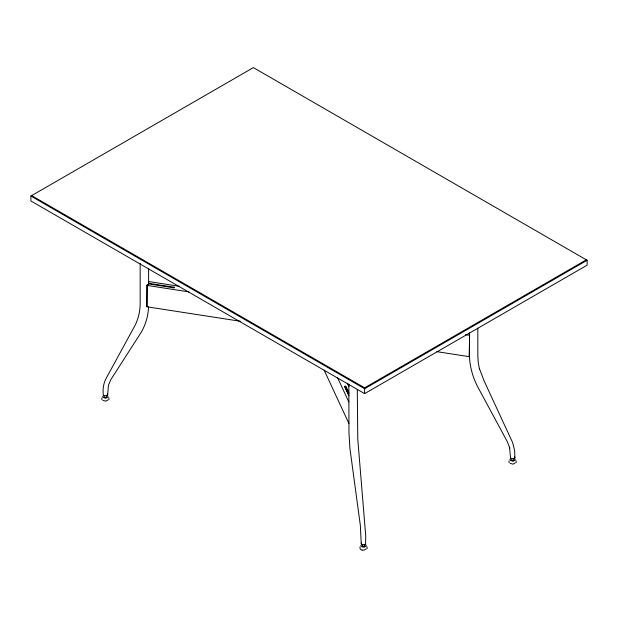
<?xml version="1.0" encoding="UTF-8"?>
<svg xmlns="http://www.w3.org/2000/svg" width="618" height="618" viewBox="0 0 618 618"><rect width="100%" height="100%" fill="white"/><g stroke="black" fill="none" stroke-linecap="round" stroke-linejoin="round"><path stroke-width="0.93" d="M148.49 306.845C148.328 315.868 145.616 324.72 141.097 332.507L110.815 379.653L108.459 385.145L107.663 394.74L106.566 395.566L104.782 395.698L103.345 395.064C102.534 389.054 103.561 382.658 106.69 377.389L133.449 328.305C137.837 320.873 140.101 312.329 140.17 303.708L140.17 263.438M357.289 389.479L357.776 439.128L365.74 536.076L365.562 544.103L364.133 544.736L362.341 544.597L361.244 543.77L361.484 542.743M101.754 397.938L101.985 399.722M109.023 399.498L108.799 397.714M359.892 546.976L360.248 549.163L362.032 550.213M367.154 548.529L366.93 546.752M508.969 460.935L509.193 462.72M516.231 462.496L516.007 460.711M240.402 321.267L146.922 306.798L146.922 285.392L148.66 283.963M148.428 284.002L148.706 281.553L179.228 286.273M146.922 306.798L147.192 284.805M173.812 287.795L174.06 287.254M469.255 333.496L469.502 332.963L469.502 334.825M436.802 351.65L469.294 356.671L469.572 334.678L469.031 333.527M469.294 356.671L469.572 334.678M103.476 395.605L102.712 396.47L102.974 397.428L105.809 398.262L108.065 396.957L107.802 396.007L106.62 395.319M108.088 399.861L105.817 401.167L102.959 400.325M361.607 544.643L360.842 545.501L361.105 546.459L363.948 547.293L366.196 545.988L365.933 545.037L364.751 544.35M362.557 545.192L362.303 546.103L363.732 546.528L364.867 545.872L364.141 545.045M366.219 548.892L363.948 550.198L362.279 550.051M510.684 458.602L509.927 459.468L510.19 460.418L513.025 461.252L515.281 459.954L515.018 458.996L513.836 458.317M515.296 462.851L513.033 464.164L510.167 463.322M479.383 368.506L484.226 381.167L512.654 442.642L514.647 450.622L514.879 457.737L513.782 458.564L511.99 458.695L510.561 458.062L509.533 447.193L509.75 448.096L507.355 441.754L477.212 385.902C472.755 376.748 469.804 366.729 469.495 356.501M30.9 196.053L253.38 67.609L587.1 260.278L587.1 265.184L364.62 393.627L30.9 200.958L30.9 196.053L364.62 388.73L587.1 260.278M31.672 195.612L364.62 387.834L586.327 259.83M146.922 285.392L188.884 291.889M465.485 334.678L469.294 335.265M347.308 383.26L348.915 386.737M348.9 393.048L345.701 386.15L344.543 386.327L348.946 395.814M348.815 393.187L345.616 386.304L344.689 386.451L348.683 395.049M337.482 377.467L348.861 401.986M324.126 370.089L348.861 423.392M148.428 282.14L148.969 283.291M513.821 459.352L513.952 459.831L512.816 460.487L511.256 459.583M106.605 396.354L106.358 397.274L105.601 397.49L104.04 396.594M514.639 456.702L514.879 457.737M107.432 393.705L107.663 394.74M479.522 369.332L478.247 362.611L477.822 355.945L477.822 328.143M364.62 387.834L364.62 393.627M361.244 543.77L360.348 525.447L349.927 448.467L348.969 432.747L348.846 384.041M148.614 268.382L148.614 284.767M148.737 283.338L148.49 283.878L174.037 287.888L174.346 287.223L148.737 283.338"/></g></svg>
